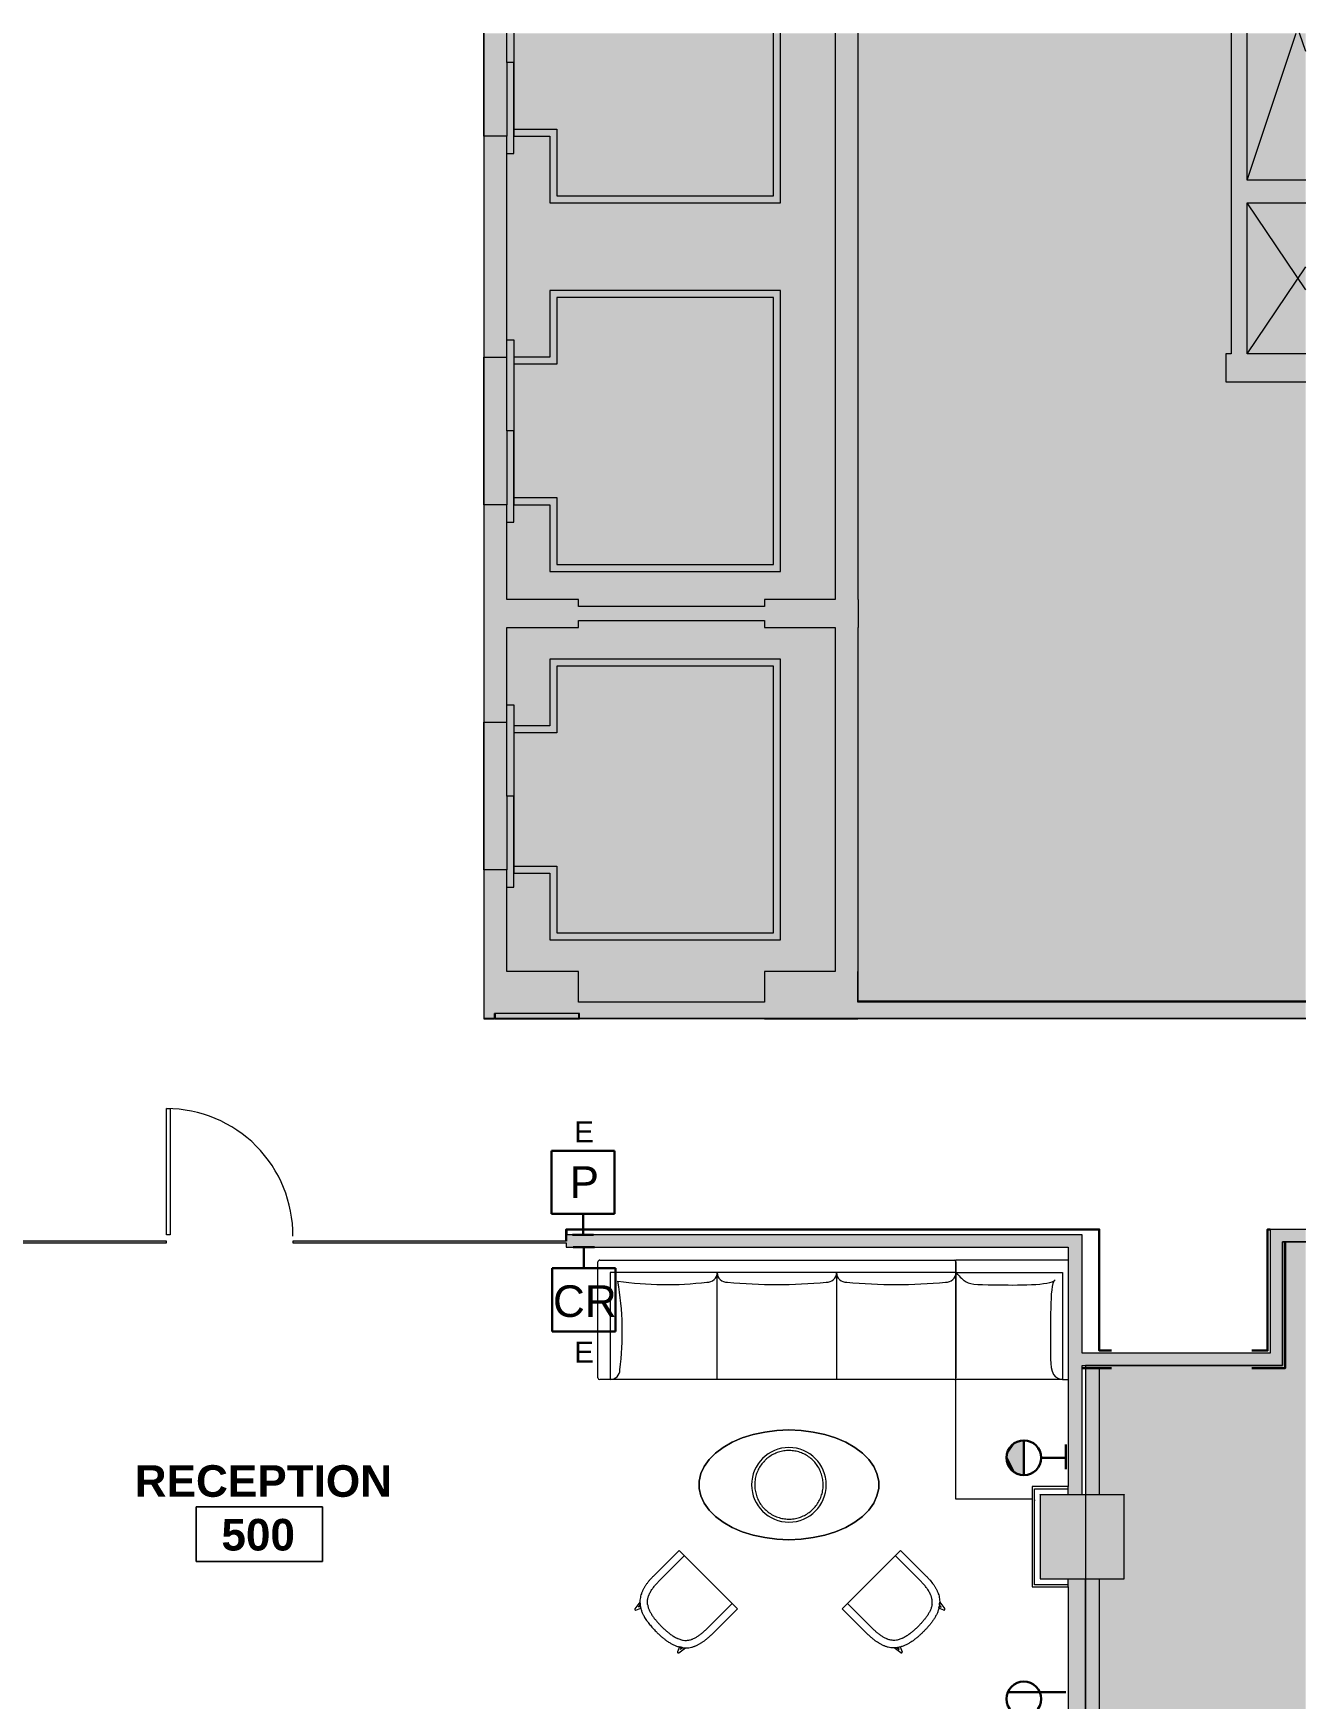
# Model space of a CAD drawing. Header units: inches. Extents: x 0 to 1865, y 0 to 1094.
# Drawn here: x 1502.1 to 1864.7, y 619.3 to 1093.8 of the extents above; entities that cross this region are included whole.
import ezdxf

# ---------------------------------------------------------------- set-up
doc = ezdxf.new("R2010")
doc.units = ezdxf.units.IN
doc.header["$MEASUREMENT"] = 0
for name, color, linetype, lineweight in [('_DEMISING WALLS', 7, 'Continuous', 9), ('A-ANNO-NOTE', 131, 'Continuous', 9), ('A-AREA-IDEN', 2, 'Continuous', 9), ('A-DETL', 90, 'Continuous', 9), ('A-DETL-GENF', 92, 'Continuous', 9), ('A-DOOR', 31, 'Continuous', 13), ('A-WALL', 113, 'Continuous', 13), ('A-WALL-PATT', 111, 'Continuous', 13), ('B-CL', 7, 'Continuous', 9), ('CORE', 7, 'Continuous', 9), ('CORRIDOR', 7, 'Continuous', 9), ('G-ANNO-TEXT', 231, 'Continuous', 9), ('I-FURN', 30, 'Continuous', 9), ('I-WALL', 2, 'Continuous', 13), ('S-COLS', 52, 'Continuous', 13), ('Victor Bldg - 5th Floor_LINK_dwg', 8, 'Continuous', 9)]:
    doc.layers.add(name, color=color, linetype=linetype, lineweight=lineweight)
doc.styles.add('Swis721 Lt BT', font='swissl.ttf', dxfattribs={"height": 9})
doc.styles.add('Swis721 Lt BT_1', font='swissl.ttf', dxfattribs={"height": 6})
doc.styles.add('Swis721 Lt BT_B', font='', dxfattribs={"height": 9})
doc.styles.get('Swis721 Lt BT_B').set_extended_font_data('Swis721 Lt BT', bold=True)

# ---------------------------------------------------------------- blocks, each defined once
blk = doc.blocks.new('Victor Bldg - 5th Floor_LINK_dwg-6972324-Level 05 POWER _ SIGNAL')
at = {"layer": '_DEMISING WALLS'}
blk.add_line((1805.87, 713.5), (1805.87, 677.5), dxfattribs=at)
at = {"layer": '_DEMISING WALLS', "flags": 128}
blk.add_lwpolyline([(1805.87, 653.43), (1805.87, 409.5), (1645, 409.5), (1645, 241.5)], dxfattribs=at)
at = {"layer": 'B-CL', "flags": 128}
blk.add_lwpolyline([(1801, 677.5), (1813, 677.5), (1813, 677.43)], dxfattribs=at)
at = {"layer": 'CORE'}
for p, q in [((1630.5, 1064.5), (1630.5, 1093.8)), ((1847.99, 1052), (1862, 1093.8)), ((1864.71, 1088.62), (1862.97, 1093.8)), ((1864.71, 1020.71), (1847.99, 1045.5)), ((1847.99, 1002.5), (1864.71, 1027.29)), ((1630.5, 959.5), (1630.5, 1001.5)), ((1630.5, 855.5), (1630.5, 897.5)), ((1633.75, 813), (1633.5, 813)), ((1710.5, 813), (1657.75, 813)), ((1864.71, 813), (1737.06, 813))]:
    blk.add_line(p, q, dxfattribs=at)
at = {"layer": 'CORE', "flags": 128}
for points in [[(1639, 1093.8), (1639, 1085.5), (1637, 1085.5), (1637, 1093.8)], [(1639, 1093.8), (1639, 1064.5), (1649.28, 1064.5), (1649.28, 1045.5), (1715, 1045.5), (1715, 1093.8)], [(1639, 1093.8), (1639, 1066.5), (1651.28, 1066.5), (1651.28, 1047.5), (1713, 1047.5), (1713, 1093.8)], [(1637, 1059.54), (1639, 1059.54), (1639, 1085.5), (1637, 1085.5), (1637, 1064.5)], [(1637, 1006.46), (1639, 1006.46), (1639, 980.5), (1637, 980.5), (1637, 1001.5)], [(1637, 954.54), (1639, 954.54), (1639, 980.5), (1637, 980.5), (1637, 959.5)], [(1637, 902.46), (1639, 902.46), (1639, 876.5), (1637, 876.5), (1637, 897.5)], [(1637, 850.54), (1639, 850.54), (1639, 876.5), (1637, 876.5), (1637, 855.5)], [(1864.71, 818), (1737.13, 818), (1737.13, 826.5)]]:
    blk.add_lwpolyline(points, dxfattribs=at)
for points in [[(1715, 1020.5), (1649.28, 1020.5), (1649.28, 1001.5), (1639, 1001.5), (1639, 959.5), (1649.28, 959.5), (1649.28, 940.5), (1715, 940.5)], [(1713, 1018.5), (1651.28, 1018.5), (1651.28, 999.5), (1639, 999.5), (1639, 961.5), (1651.28, 961.5), (1651.28, 942.5), (1713, 942.5)], [(1715, 915.5), (1649.28, 915.5), (1649.28, 896.5), (1639, 896.5), (1639, 854.5), (1649.28, 854.5), (1649.28, 835.5), (1715, 835.5)], [(1713, 913.5), (1651.28, 913.5), (1651.28, 894.5), (1639, 894.5), (1639, 856.5), (1651.28, 856.5), (1651.28, 837.5), (1713, 837.5)]]:
    blk.add_lwpolyline(points, close=True, dxfattribs=at)
at = {"layer": 'CORRIDOR', "color": 10, "lineweight": 30}
for p, q in [((1854.62, 753), (1853.87, 753)), ((1801, 713.5), (1809.38, 713.5))]:
    blk.add_line(p, q, dxfattribs=at)
at = {"layer": 'CORRIDOR', "color": 10, "lineweight": 30, "flags": 128}
for points in [[(1653.96, 749.68), (1653.96, 753), (1805.87, 753), (1805.87, 718.5), (1809.38, 718.5)], [(1792.5, 753), (1654, 753), (1654, 751.43)], [(1849.38, 718.5), (1853.87, 718.5), (1853.87, 753), (1854.62, 753)], [(1849.38, 713.5), (1858.87, 713.5), (1858.87, 749.5)]]:
    blk.add_lwpolyline(points, dxfattribs=at)
blk.add_lwpolyline([(1653.96, 751.56), (1653.96, 750.94)], close=True, dxfattribs=at)
blk = doc.blocks.new('Concrete-Rectangular-Column - 24_ X 24_-6973359-Level 05 POWER _ SIGNAL')
at = {"layer": 'S-COLS', "lineweight": 9}
blk.add_hatch(color=7, dxfattribs=at).paths.add_polyline_path([(12, -12), (12, 12), (-12, 12), (-12, -12)], flags=0)
at = {"layer": 'S-COLS', "color": 8, "lineweight": 20}
for p, q in [((12, 12), (-12, 12)), ((-12, 12), (-12, -12)), ((12, -12), (12, 12)), ((-12, -12), (12, -12))]:
    blk.add_line(p, q, dxfattribs=at)
blk = doc.blocks.new('Seating-Sectional_Left_Armless_Three_Seater-Teknion-STLAE_Infinito-R2014 - Sectional Left Armless Three Seater-7914564-Level 05 POWER _ SIGNAL')
at = {"layer": 'I-FURN'}
for p, q in [((-17.01, -16.5), (-17.01, 16.5)), ((-16.51, 17), (84.49, 17)), ((16.99, -13.5), (16.99, 17)), ((50.99, 17), (50.99, -13.5)), ((81.49, -13.5), (81.49, 17)), ((84.99, 16.5), (84.99, -16.5)), ((-17.01, -13.5), (81.49, -13.5)), ((84.49, -17), (-16.51, -17))]:
    blk.add_line(p, q, dxfattribs=at)
for centre, radius, start, end in [((-16.51, 16.5), 0.5, 90, 180), ((162.53, 3.46), 84.47, 172.6632, 189.8573), ((81.49, 14.25), 2.75, 90, 180), ((84.49, 16.5), 0.5, 0, 90), ((-14.28, -13.47), 2.73, 85.5704, 180.6046), ((0, -149.87), 139.83, 84.2291, 95.7709), ((14.27, -13.47), 2.73, 359.3954, 94.4296), ((19.72, -13.47), 2.73, 85.5704, 180.6046), ((33.99, -149.87), 139.83, 84.2291, 95.7709), ((48.27, -13.47), 2.73, 359.3954, 94.4296), ((53.72, -13.47), 2.73, 85.5704, 180.6046), ((65.59, -106.88), 96.84, 81.8442, 96.9127), ((-16.51, -16.5), 0.5, 180, 270), ((84.49, -16.5), 0.5, 270, 0)]:
    blk.add_arc(centre, radius, start, end, dxfattribs=at)
blk = doc.blocks.new('Seating-Sectional_Chaise_Right_Arm-Teknion-STLAG_Infinito-R2014 - Sectional Chaise Right Arm-7914588-Level 05 POWER _ SIGNAL')
at = {"layer": 'I-FURN'}
for p, q in [((50.99, 17), (-17, 17)), ((-17, 17), (-17, -4.81)), ((16.99, -13.5), (16.99, 17)), ((47.49, 17), (47.49, -13.5)), ((50.99, -15.06), (50.99, 17)), ((16.99, -13.5), (16.99, -15.06)), ((47.49, -13.5), (16.99, -13.5))]:
    blk.add_line(p, q, dxfattribs=at)
for points, knots in [([(47.49, 17), (45.96, 15.46), (44.04, 13.54), (44.04, 10.18), (43.73, -10.19), (45.37, -11.38)], [0, 0, 0, 0, 0.229267, 0.96379, 1.67933, 1.67933, 1.67933, 1.67933]), ([(45.37, -11.38), (44.72, -10.33), (36.2, -10), (24.79, -10), (17.29, -10.07), (16.99, -13.5)], [0, 0, 0, 0, 0.588243, 1.350116, 1.970844, 1.970844, 1.970844, 1.970844])]:
    blk.add_open_spline(points, degree=3, knots=knots, dxfattribs=at)
blk = doc.blocks.new('Seating-Chair-Teknion-BBTCS_Tulip-R2013 - Sled Work Chair-7914615-Level 05 POWER _ SIGNAL')
at = {"layer": 'I-FURN'}
for p, q in [((-8.84, 10.2), (-9.19, 7.85)), ((-7.8, 8.86), (-8.38, 10.29)), ((8.38, 10.29), (7.8, 8.86)), ((9.19, 7.85), (8.84, 10.2)), ((-8.6, 8.34), (-8.48, 9.18)), ((-8.48, 9.18), (-8.23, 8.57)), ((-8.23, 8.57), (-7.8, 8.86)), ((7.8, 8.86), (8.23, 8.57)), ((8.23, 8.57), (8.48, 9.18)), ((8.48, 9.18), (8.6, 8.34)), ((-11.75, 0), (-11.75, -10.5)), ((-9.62, 0), (-9.62, -10.5)), ((9.63, -10.5), (9.63, 0)), ((11.75, -10.5), (11.75, 0)), ((-11.75, -10.5), (11.75, -10.5))]:
    blk.add_line(p, q, dxfattribs=at)
for centre, radius, start, end in [((-8.59, 10.15), 0.253, 33.5846, 170.2337), ((8.59, 10.15), 0.253, 9.7663, 146.4154), ((-2.42, 0.37), 10.09, 127.7971, 132.1351), ((2.42, 0.37), 10.09, 47.8649, 52.2029)]:
    blk.add_arc(centre, radius, start, end, dxfattribs=at)
for points, knots in [([(0, 10.5), (-0.31, 10.5), (-0.94, 10.49), (-1.87, 10.45), (-2.64, 10.38), (-3.25, 10.31), (-3.7, 10.25), (-4.16, 10.17), (-4.62, 10.08), (-5.07, 9.98), (-5.52, 9.85), (-5.96, 9.72), (-6.4, 9.57), (-6.84, 9.4), (-7.25, 9.2), (-7.66, 8.99), (-8.19, 8.67), (-8.57, 8.4), (-8.81, 8.21)], [0, 0, 0, 0, 0.1, 0.2, 0.3, 0.35, 0.4, 0.45, 0.5, 0.55, 0.6, 0.65, 0.7, 0.75, 0.8, 0.85, 0.9, 1, 1, 1, 1]), ([(8.81, 8.21), (8.57, 8.4), (8.19, 8.67), (7.66, 8.99), (7.25, 9.2), (6.84, 9.4), (6.4, 9.57), (5.96, 9.72), (5.45, 9.88), (4.85, 10.03), (4.27, 10.15), (3.82, 10.23), (3.36, 10.3), (2.79, 10.37), (2.1, 10.43), (1.17, 10.49), (0.47, 10.5), (0, 10.5)], [0, 0, 0, 0, 0.1, 0.15, 0.2, 0.25, 0.3, 0.35, 0.4, 0.475, 0.55, 0.5875, 0.625, 0.7, 0.775, 0.85, 1, 1, 1, 1]), ([(-8.81, 8.21), (-9, 8.04), (-9.37, 7.69), (-9.85, 7.13), (-10.2, 6.61), (-10.45, 6.17), (-10.62, 5.84), (-10.78, 5.5), (-10.92, 5.15), (-11.05, 4.8), (-11.16, 4.44), (-11.26, 4.08), (-11.35, 3.72), (-11.43, 3.35), (-11.5, 2.99), (-11.56, 2.62), (-11.62, 2.12), (-11.69, 1.5), (-11.73, 0.75), (-11.75, 0.25), (-11.75, 0)], [0, 0, 0, 0, 0.083333, 0.166667, 0.25, 0.291667, 0.333333, 0.375, 0.416667, 0.458333, 0.5, 0.541667, 0.583333, 0.625, 0.666667, 0.708333, 0.75, 0.833333, 0.916667, 1, 1, 1, 1]), ([(-7.2, 6.77), (-7.45, 6.58), (-7.79, 6.26), (-8.18, 5.78), (-8.44, 5.39), (-8.63, 5.05), (-8.76, 4.77), (-8.89, 4.49), (-9.02, 4.13), (-9.16, 3.68), (-9.28, 3.23), (-9.4, 2.63), (-9.51, 1.87), (-9.59, 0.94), (-9.62, 0.32), (-9.62, 0)], [-1, -1, -1, -1, -0.875, -0.8125, -0.75, -0.6875, -0.65625, -0.625, -0.5625, -0.5, -0.4375, -0.375, -0.25, -0.125, 0, 0, 0, 0]), ([(0, 8.37), (-0.27, 8.38), (-0.68, 8.37), (-1.22, 8.35), (-1.61, 8.33), (-2.01, 8.3), (-2.41, 8.27), (-2.81, 8.22), (-3.25, 8.16), (-3.74, 8.09), (-4.26, 7.98), (-4.78, 7.86), (-5.21, 7.73), (-5.55, 7.61), (-5.88, 7.49), (-6.29, 7.31), (-6.75, 7.06), (-7.05, 6.87), (-7.2, 6.77)], [-1, -1, -1, -1, -0.892857, -0.839286, -0.785714, -0.732143, -0.678571, -0.625, -0.571429, -0.5, -0.428571, -0.357143, -0.285714, -0.25, -0.214286, -0.142857, -0.071429, 0, 0, 0, 0]), ([(7.2, 6.77), (6.94, 6.95), (6.55, 7.19), (5.98, 7.45), (5.55, 7.62), (5.1, 7.76), (4.5, 7.93), (3.74, 8.09), (2.81, 8.23), (1.88, 8.32), (0.95, 8.36), (0.32, 8.38), (0, 8.37)], [-1, -1, -1, -1, -0.875, -0.8125, -0.75, -0.6875, -0.625, -0.5, -0.375, -0.25, -0.125, 0, 0, 0, 0]), ([(7.2, 6.77), (7.35, 6.66), (7.62, 6.42), (7.97, 6.05), (8.24, 5.7), (8.43, 5.4), (8.57, 5.17), (8.69, 4.94), (8.84, 4.61), (9, 4.2), (9.16, 3.69), (9.29, 3.17), (9.39, 2.65), (9.48, 2.12), (9.54, 1.59), (9.6, 0.89), (9.62, 0.35), (9.63, 0)], [0, 0, 0, 0, 0.071429, 0.142857, 0.214286, 0.25, 0.285714, 0.321429, 0.357143, 0.428571, 0.5, 0.571429, 0.642857, 0.714286, 0.785714, 0.857143, 1, 1, 1, 1]), ([(11.75, 0), (11.75, 0.25), (11.73, 0.75), (11.69, 1.5), (11.62, 2.12), (11.56, 2.62), (11.5, 2.99), (11.43, 3.35), (11.35, 3.72), (11.26, 4.08), (11.16, 4.44), (11.05, 4.8), (10.92, 5.15), (10.78, 5.5), (10.57, 5.95), (10.27, 6.5), (9.85, 7.13), (9.37, 7.69), (9, 8.04), (8.81, 8.21)], [0, 0, 0, 0, 0.083333, 0.166667, 0.25, 0.291667, 0.333333, 0.375, 0.416667, 0.458333, 0.5, 0.541667, 0.583333, 0.625, 0.666667, 0.75, 0.833333, 0.916667, 1, 1, 1, 1])]:
    blk.add_open_spline(points, degree=3, knots=knots, dxfattribs=at)
blk = doc.blocks.new('Seating-Chair-Teknion-BBTCS_Tulip-R2013 - Sled Work Chair-7914635-Level 05 POWER _ SIGNAL')
at = {"layer": 'I-FURN'}
for p, q in [((-11.75, 0), (-11.75, 10.5)), ((-11.75, 10.5), (11.75, 10.5)), ((-9.62, 0), (-9.62, 10.5)), ((9.63, 10.5), (9.63, 0)), ((11.75, 10.5), (11.75, 0)), ((-8.84, -10.2), (-9.19, -7.85)), ((-8.6, -8.34), (-8.48, -9.18)), ((-8.48, -9.18), (-8.23, -8.57)), ((-7.8, -8.86), (-8.38, -10.29)), ((-8.23, -8.57), (-7.8, -8.86)), ((7.8, -8.86), (8.23, -8.57)), ((8.38, -10.29), (7.8, -8.86)), ((8.23, -8.57), (8.48, -9.18)), ((8.48, -9.18), (8.6, -8.34)), ((9.19, -7.85), (8.84, -10.2))]:
    blk.add_line(p, q, dxfattribs=at)
for centre, radius, start, end in [((-2.42, -0.37), 10.09, 227.8649, 232.2029), ((2.42, -0.37), 10.09, 307.7971, 312.1351), ((-8.59, -10.15), 0.253, 189.7663, 326.4154), ((8.59, -10.15), 0.253, 213.5846, 350.2337)]:
    blk.add_arc(centre, radius, start, end, dxfattribs=at)
for points, knots in [([(-8.81, -8.21), (-9, -8.04), (-9.37, -7.69), (-9.85, -7.13), (-10.2, -6.61), (-10.45, -6.17), (-10.62, -5.84), (-10.78, -5.5), (-10.92, -5.15), (-11.05, -4.8), (-11.16, -4.44), (-11.26, -4.08), (-11.38, -3.6), (-11.48, -3.11), (-11.56, -2.62), (-11.62, -2.12), (-11.69, -1.5), (-11.73, -0.75), (-11.75, -0.25), (-11.75, 0)], [-1, -1, -1, -1, -0.916667, -0.833333, -0.75, -0.708333, -0.666667, -0.625, -0.583333, -0.541667, -0.5, -0.458333, -0.416667, -0.333333, -0.291667, -0.25, -0.166667, -0.083333, 0, 0, 0, 0]), ([(-7.2, -6.77), (-7.45, -6.58), (-7.79, -6.26), (-8.18, -5.78), (-8.44, -5.39), (-8.63, -5.05), (-8.76, -4.77), (-8.89, -4.49), (-9.02, -4.13), (-9.16, -3.68), (-9.28, -3.23), (-9.4, -2.63), (-9.51, -1.87), (-9.59, -0.94), (-9.62, -0.32), (-9.62, 0)], [-1, -1, -1, -1, -0.875, -0.8125, -0.75, -0.6875, -0.65625, -0.625, -0.5625, -0.5, -0.4375, -0.375, -0.25, -0.125, 0, 0, 0, 0]), ([(7.2, -6.77), (7.35, -6.66), (7.62, -6.42), (7.97, -6.05), (8.24, -5.7), (8.43, -5.4), (8.57, -5.17), (8.69, -4.94), (8.84, -4.61), (9, -4.2), (9.16, -3.69), (9.29, -3.17), (9.39, -2.65), (9.48, -2.12), (9.54, -1.59), (9.6, -0.89), (9.62, -0.35), (9.63, 0)], [0, 0, 0, 0, 0.071429, 0.142857, 0.214286, 0.25, 0.285714, 0.321429, 0.357143, 0.428571, 0.5, 0.571429, 0.642857, 0.714286, 0.785714, 0.857143, 1, 1, 1, 1]), ([(11.75, 0), (11.75, -0.25), (11.73, -0.75), (11.68, -1.5), (11.61, -2.24), (11.52, -2.86), (11.43, -3.35), (11.35, -3.72), (11.26, -4.08), (11.16, -4.44), (11.05, -4.8), (10.92, -5.15), (10.78, -5.5), (10.57, -5.95), (10.27, -6.5), (9.85, -7.13), (9.37, -7.69), (9, -8.04), (8.81, -8.21)], [-1, -1, -1, -1, -0.916667, -0.833333, -0.75, -0.666667, -0.625, -0.583333, -0.541667, -0.5, -0.458333, -0.416667, -0.375, -0.333333, -0.25, -0.166667, -0.083333, 0, 0, 0, 0]), ([(0, -10.5), (-0.31, -10.5), (-0.94, -10.49), (-1.87, -10.45), (-2.79, -10.37), (-3.55, -10.27), (-4.16, -10.17), (-4.62, -10.08), (-5.07, -9.98), (-5.52, -9.85), (-5.96, -9.72), (-6.4, -9.57), (-6.84, -9.4), (-7.25, -9.2), (-7.66, -8.99), (-8.19, -8.67), (-8.57, -8.4), (-8.81, -8.21)], [-1, -1, -1, -1, -0.9, -0.8, -0.7, -0.6, -0.55, -0.5, -0.45, -0.4, -0.35, -0.3, -0.25, -0.2, -0.15, -0.1, 0, 0, 0, 0]), ([(0, -8.37), (-0.27, -8.38), (-0.68, -8.37), (-1.22, -8.35), (-1.61, -8.33), (-2.01, -8.3), (-2.41, -8.27), (-2.81, -8.22), (-3.25, -8.16), (-3.74, -8.09), (-4.26, -7.98), (-4.78, -7.86), (-5.21, -7.73), (-5.55, -7.61), (-5.88, -7.49), (-6.29, -7.31), (-6.75, -7.06), (-7.05, -6.87), (-7.2, -6.77)], [-1, -1, -1, -1, -0.892857, -0.839286, -0.785714, -0.732143, -0.678571, -0.625, -0.571429, -0.5, -0.428571, -0.357143, -0.285714, -0.25, -0.214286, -0.142857, -0.071429, 0, 0, 0, 0]), ([(7.2, -6.77), (6.94, -6.95), (6.55, -7.19), (5.98, -7.45), (5.55, -7.62), (5.1, -7.76), (4.5, -7.93), (3.74, -8.09), (2.81, -8.23), (1.88, -8.32), (0.95, -8.36), (0.32, -8.38), (0, -8.37)], [-1, -1, -1, -1, -0.875, -0.8125, -0.75, -0.6875, -0.625, -0.5, -0.375, -0.25, -0.125, 0, 0, 0, 0]), ([(8.81, -8.21), (8.57, -8.4), (8.19, -8.67), (7.66, -8.99), (7.25, -9.2), (6.84, -9.4), (6.4, -9.57), (5.96, -9.72), (5.52, -9.85), (5.07, -9.98), (4.62, -10.08), (4.16, -10.17), (3.7, -10.25), (3.25, -10.31), (2.64, -10.38), (1.87, -10.45), (0.94, -10.49), (0.31, -10.5), (0, -10.5)], [-1, -1, -1, -1, -0.9, -0.85, -0.8, -0.75, -0.7, -0.65, -0.6, -0.55, -0.5, -0.45, -0.4, -0.35, -0.3, -0.2, -0.1, 0, 0, 0, 0])]:
    blk.add_open_spline(points, degree=3, knots=knots, dxfattribs=at)
blk = doc.blocks.new('Door - Glass Single - Full Rail - Short Handle-8154920-Level 05 POWER _ SIGNAL')
at = {"layer": 'A-DOOR', "color": 8, "lineweight": 20}
for p, q in [((17, -2), (18, -2)), ((17, -38), (17, -2)), ((18, -2), (18, -38)), ((18, -38), (17, -38))]:
    blk.add_line(p, q, dxfattribs=at)
at = {"layer": 'A-DOOR', "lineweight": 9}
blk.add_arc((18, -2), 36, 179.5, 270, dxfattribs=at)
blk = doc.blocks.new('HighTower_Cone_Coffee - Elliptical-V58-Level 05 POWER _ SIGNAL')
at = {"layer": 'I-FURN', "flags": 128}
for points in [[(0, 14.87), (-3.49, 14.73), (-6.91, 14.29), (-10.21, 13.58), (-13.31, 12.6), (-16.17, 11.37), (-18.73, 9.91), (-20.93, 8.26), (-22.75, 6.44), (-24.15, 4.48), (-25.09, 2.43), (-25.57, 0.31), (-25.57, -1.82), (-25.09, -3.93), (-24.15, -5.98), (-22.75, -7.94), (-20.93, -9.76), (-18.73, -11.42), (-16.17, -12.87), (-13.31, -14.1), (-10.21, -15.08), (-6.91, -15.8), (-3.49, -16.23), (0, -16.38)], [(0, -16.38), (-3.49, -16.23), (-6.91, -15.8), (-10.21, -15.08), (-13.31, -14.1), (-16.17, -12.87), (-18.73, -11.42), (-20.93, -9.76), (-22.75, -7.94), (-24.15, -5.98), (-25.09, -3.93), (-25.57, -1.82), (-25.57, 0.31), (-25.09, 2.43), (-24.15, 4.48), (-22.75, 6.44), (-20.93, 8.26), (-18.73, 9.91), (-16.17, 11.37), (-13.31, 12.6), (-10.21, 13.58), (-6.91, 14.29), (-3.49, 14.73), (0, 14.87)], [(0, -16.38), (3.49, -16.23), (6.91, -15.8), (10.21, -15.08), (13.31, -14.1), (16.17, -12.87), (18.73, -11.42), (20.93, -9.76), (22.75, -7.94), (24.15, -5.98), (25.09, -3.93), (25.57, -1.82), (25.57, 0.31), (25.09, 2.43), (24.15, 4.48), (22.75, 6.44), (20.93, 8.26), (18.73, 9.91), (16.17, 11.37), (13.31, 12.6), (10.21, 13.58), (6.91, 14.29), (3.49, 14.73), (0, 14.87)], [(0, 14.87), (3.49, 14.73), (6.91, 14.29), (10.21, 13.58), (13.31, 12.6), (16.17, 11.37), (18.73, 9.91), (20.93, 8.26), (22.75, 6.44), (24.15, 4.48), (25.09, 2.43), (25.57, 0.31), (25.57, -1.82), (25.09, -3.93), (24.15, -5.98), (22.75, -7.94), (20.93, -9.76), (18.73, -11.42), (16.17, -12.87), (13.31, -14.1), (10.21, -15.08), (6.91, -15.8), (3.49, -16.23), (0, -16.38)], [(-6.93, 6.12), (-7.2, 5.84), (-7.46, 5.55), (-7.7, 5.24), (-7.93, 4.93), (-8.16, 4.61), (-8.36, 4.28), (-8.56, 3.94), (-8.74, 3.59), (-8.91, 3.24), (-9.06, 2.88), (-9.2, 2.52), (-9.32, 2.15), (-9.43, 1.77), (-9.52, 1.39), (-9.6, 1.01), (-9.66, 0.62), (-9.71, 0.24), (-9.74, -0.15), (-9.76, -0.54), (-9.76, -0.75)], [(-6.08, 6.88), (-6.36, 6.65), (-6.65, 6.39), (-6.91, 6.14)], [(4.24, 8.04), (3.9, 8.2), (3.54, 8.34), (3.17, 8.48), (2.8, 8.6), (2.42, 8.7), (2.04, 8.79), (1.66, 8.87), (1.27, 8.92), (0.88, 8.97), (0.5, 9), (0.11, 9.01), (-0.28, 9), (-0.67, 8.98), (-1.06, 8.95), (-1.45, 8.9), (-1.84, 8.83), (-2.22, 8.75), (-2.6, 8.66), (-2.97, 8.55), (-3.34, 8.42), (-3.7, 8.28), (-4.06, 8.12), (-4.41, 7.95), (-4.76, 7.77), (-5.09, 7.57), (-5.42, 7.36), (-5.74, 7.14), (-6.05, 6.9)], [(9.76, -0.75), (9.75, -0.36), (9.73, 0.03), (9.69, 0.42), (9.64, 0.8), (9.57, 1.19), (9.48, 1.57), (9.38, 1.94), (9.26, 2.32), (9.13, 2.69), (8.99, 3.05), (8.83, 3.4), (8.66, 3.75), (8.47, 4.1), (8.27, 4.43), (8.06, 4.76), (7.83, 5.08), (7.59, 5.38), (7.34, 5.68), (7.07, 5.97), (6.8, 6.25), (6.51, 6.52), (6.22, 6.77), (5.91, 7.01), (5.6, 7.24), (5.27, 7.46), (4.94, 7.66), (4.6, 7.86), (4.25, 8.03)], [(-9.76, -0.75), (-9.75, -1.14), (-9.73, -1.53), (-9.69, -1.92), (-9.64, -2.31), (-9.57, -2.69), (-9.48, -3.07), (-9.38, -3.45), (-9.26, -3.82), (-9.13, -4.19), (-8.99, -4.55), (-8.83, -4.91), (-8.66, -5.26), (-8.47, -5.6), (-8.27, -5.94), (-8.06, -6.26), (-7.83, -6.58), (-7.59, -6.89), (-7.34, -7.19), (-7.07, -7.48), (-6.8, -7.75), (-6.51, -8.02), (-6.22, -8.28), (-5.91, -8.52), (-5.6, -8.75), (-5.27, -8.97), (-4.94, -9.17), (-4.6, -9.36), (-4.25, -9.54)], [(6.93, -7.63), (7.2, -7.35), (7.46, -7.05), (7.7, -6.75), (7.93, -6.44), (8.16, -6.11), (8.36, -5.78), (8.56, -5.45), (8.74, -5.1), (8.91, -4.75), (9.06, -4.39), (9.2, -4.02), (9.32, -3.65), (9.43, -3.28), (9.52, -2.9), (9.6, -2.52), (9.66, -2.13), (9.71, -1.74), (9.74, -1.35), (9.76, -0.96), (9.76, -0.75)], [(-4.24, -9.54), (-3.9, -9.7), (-3.54, -9.85), (-3.17, -9.98), (-2.8, -10.1), (-2.42, -10.21), (-2.04, -10.3), (-1.66, -10.37), (-1.27, -10.43), (-0.88, -10.47), (-0.5, -10.5), (-0.11, -10.51), (0.28, -10.51), (0.67, -10.49), (1.06, -10.45), (1.45, -10.4), (1.84, -10.34), (2.22, -10.26), (2.6, -10.16), (2.97, -10.05), (3.34, -9.92), (3.7, -9.78), (4.06, -9.63), (4.41, -9.46), (4.76, -9.27), (5.09, -9.08), (5.42, -8.87), (5.74, -8.64), (6.05, -8.41)], [(6.08, -8.39), (6.36, -8.16), (6.65, -7.9), (6.91, -7.64)]]:
    blk.add_lwpolyline(points, dxfattribs=at)
at = {"layer": 'I-FURN'}
for start, end in [(360, 180), (180, 360)]:
    blk.add_arc((0, -0.75), 10.63, start, end, dxfattribs=at)
blk = doc.blocks.new('Room Tag - Room Name and Number-3379422-Level 05 POWER _ SIGNAL')
at = {"layer": 'A-AREA-IDEN'}
for p, q in [((-0.1881, -0.1636), (-0.1881, -0.0018)), ((-0.1881, -0.0018), (0.1869, -0.0018)), ((0.1869, -0.0018), (-0.1881, -0.0018)), ((-0.1881, -0.0018), (-0.1881, -0.1636)), ((0.1869, -0.0018), (0.1869, -0.1636)), ((0.1869, -0.1636), (0.1869, -0.0018)), ((0.1869, -0.1636), (-0.1881, -0.1636)), ((-0.1881, -0.1636), (0.1869, -0.1636))]:
    blk.add_line(p, q, dxfattribs=at)

msp = doc.modelspace()

# ---------------------------------------------------------------- hatches: boundary and pattern name
at = {"layer": 'A-ANNO-NOTE'}
for points in [[(1784.27, 683.03), (1784.27, 692.92), (1782, 683.64)], [(1782, 692.3), (1784.27, 692.92), (1782.72, 692.63)], [(1782, 683.64), (1784.27, 692.92), (1782, 692.3)], [(1782.72, 692.63), (1784.27, 692.92), (1783.74, 692.88)], [(1784.4, 683.02), (1784.27, 692.92), (1784.27, 683.03)], [(1784.4, 683.02), (1784.4, 692.92), (1784.27, 692.92)], [(1782, 683.64), (1782, 692.3), (1779.49, 688.63)], [(1779.49, 688.63), (1782, 692.3), (1779.59, 689.15)], [(1782, 683.64), (1779.49, 688.63), (1779.49, 687.32)], [(1779.59, 689.15), (1782, 692.3), (1780.67, 691.23)], [(1779.59, 689.15), (1780.67, 691.23), (1780.27, 690.71)], [(1779.59, 689.15), (1780.27, 690.71), (1779.79, 689.78)], [(1780.67, 691.23), (1782, 692.3), (1781.34, 691.87)], [(1780.01, 685.69), (1779.49, 687.32), (1779.59, 686.8)], [(1782, 683.64), (1779.49, 687.32), (1780.01, 685.69)], [(1782, 683.64), (1780.01, 685.69), (1780.67, 684.72)], [(1782, 683.64), (1780.67, 684.72), (1781.34, 684.08)], [(1784.27, 683.03), (1782, 683.64), (1782.72, 683.32)], [(1784.27, 683.03), (1782.72, 683.32), (1783.74, 683.07)]]:
    msp.add_hatch(color=256, dxfattribs=at).paths.add_polyline_path(points, flags=0)
at = {"layer": 'A-DETL-GENF'}
h = msp.add_hatch(color=254, dxfattribs=at)
h.paths.add_polyline_path([(1744, 27.5), (1819, 27.5), (1819, 41.5), (1843, 41.5), (1843, 27.5), (1864.71, 27.5), (1864.71, 749.5), (1858.12, 749.5), (1858.12, 714.25), (1802, 714.25), (1802, 677.43), (1813, 677.43), (1813, 653.43), (1802, 653.43), (1802, 411.93), (1641.06, 411.93), (1641.06, 27.5), (1738, 27.5)], flags=0)
h.paths.add_polyline_path([(1807.43, 293.5), (1789, 293.5), (1789, 317.5), (1813, 317.5), (1813, 293.5)], flags=0)
h.paths.add_polyline_path([(1491.69, 813), (1491.69, 1093.8), (1321.5, 1093.8), (1321.5, 1013.5), (1323.88, 1013.5), (1323.89, 1014.25), (1325.38, 1014.25), (1325.38, 1012.62), (1325.88, 1012.62), (1325.88, 1011.12), (1325.38, 1011.12), (1325.38, 1008.5), (1361.63, 1008.5), (1361.63, 1011.12), (1361.13, 1011.12), (1361.13, 1012.62), (1361.63, 1012.62), (1361.63, 1014.25), (1363.13, 1014.25), (1363.13, 1013.5), (1381.5, 1013.5), (1381.5, 1064.75), (1383, 1064.75), (1383, 1064.41), (1391, 1064.41), (1391, 1039), (1407, 1039), (1407, 1034.5), (1464.5, 1034.5), (1464.5, 1037), (1485, 1037), (1485, 1064.41), (1491.5, 1064.41), (1491.5, 1001.5), (1485, 1001.5), (1485, 1029), (1464.5, 1029), (1464.5, 1030.5), (1407, 1030.5), (1407, 1027), (1391, 1027), (1391, 930.5), (1485, 930.5), (1485, 959.5), (1491.5, 959.5), (1491.5, 897.5), (1485, 897.5), (1485, 926.5), (1395, 926.5), (1395, 906.5), (1391, 906.5), (1391, 826.5), (1485, 826.5), (1485, 855.5), (1491.5, 855.5), (1491.5, 813)], flags=0)
h.paths.add_polyline_path([(1488.5, 813), (1488.5, 814.5), (1488.25, 814.5), (1488.25, 813)], flags=0)
h.paths.add_polyline_path([(1286.63, 813), (1286.63, 814.63), (1286.13, 814.63), (1286.13, 816.13), (1286.63, 816.13), (1286.63, 817.75), (1288.13, 817.75), (1288.13, 817), (1290.75, 817), (1290.75, 856.63), (1295.88, 856.63), (1295.88, 865.13), (1290.75, 865.13), (1290.75, 912.38), (1294.25, 912.38), (1294.25, 868.63), (1318, 868.63), (1318, 912.38), (1315.44, 912.38), (1315.44, 912.5), (993.06, 912.5), (993.06, 951.5), (990.43, 951.5), (990.43, 950.75), (988.93, 950.75), (988.93, 955.13), (988.43, 955.13), (988.43, 956.63), (988.93, 956.63), (988.93, 958.25), (990.43, 958.25), (990.43, 957.5), (993.06, 957.5), (993.06, 1017.06), (1016.5, 1017.06), (1016.5, 1037.5), (1036, 1037.5), (1036, 1093.8), (867.44, 1093.8), (867.44, 957.5), (951.18, 957.5), (951.18, 958.25), (952.68, 958.25), (952.68, 956.63), (953.18, 956.63), (953.18, 955.13), (952.68, 955.13), (952.68, 950.75), (951.18, 950.75), (951.18, 951.5), (833.56, 951.5), (833.56, 907.5), (848.81, 907.5), (848.81, 908.25), (850.31, 908.25), (850.31, 906.37), (850.81, 906.37), (850.81, 904.87), (850.31, 904.87), (850.31, 904), (886.56, 904), (886.56, 904.87), (886.06, 904.87), (886.06, 906.37), (886.56, 906.37), (886.56, 908.25), (888.06, 908.25), (888.06, 907.5), (902.81, 907.5), (902.81, 951.31), (907.31, 951.31), (907.31, 817.56), (1002.88, 817.56), (1002.88, 818.31), (1004.38, 818.31), (1004.38, 815.44), (1004.88, 815.44), (1004.88, 813.94), (1004.38, 813.94), (1004.38, 813), (1040.63, 813), (1040.63, 813.94), (1040.13, 813.94), (1040.13, 815.44), (1040.63, 815.44), (1040.63, 818.31), (1042.13, 818.27), (1042.13, 817.56), (1052, 817.56), (1052, 813.06), (1042.13, 813.06), (1042.13, 813), (1052.5, 813), (1052.5, 912.38), (1058.5, 912.38), (1058.5, 817), (1248.88, 817), (1248.88, 817.75), (1250.38, 817.75), (1250.38, 816.13), (1250.88, 816.13), (1250.88, 814.63), (1250.38, 814.63), (1250.38, 813), (1286.5, 813)], flags=0)
h.paths.add_polyline_path([(902.81, 813), (1002.88, 813), (1002.88, 813.06), (902.81, 813.06)], flags=0)
h.paths.add_polyline_path([(1633.5, 813.25), (1633.75, 813.25), (1633.75, 814.5), (1633.5, 814.5)], flags=0)
h.paths.add_polyline_path([(1299.38, 817), (1321.5, 817), (1321.5, 865.13), (1299.38, 865.13), (1299.38, 817.81)], flags=0)
h.paths.add_polyline_path([(1294.25, 817), (1295.88, 817), (1295.88, 853.13), (1294.25, 853.13), (1294.25, 818.54)], flags=0)
h.paths.add_polyline_path([(1764.94, 817.75), (1864.71, 817.75), (1864.71, 994.5), (1841.99, 994.5), (1841.99, 1002.5), (1843.49, 1002.5), (1843.49, 1093.8), (1737.12, 1093.8), (1737.13, 932.5), (1737.25, 932.5), (1737.25, 924.5), (1737.12, 924.5), (1737.12, 826.5), (1737.06, 826.5), (1737.06, 817.75), (1764.5, 817.75)], flags=0)
h.paths.add_polyline_path([(1710.5, 817.75), (1710.5, 826.5), (1730.62, 826.5), (1730.62, 924.5), (1710.5, 924.5), (1710.5, 926.5), (1657.5, 926.5), (1657.5, 924.5), (1637, 924.5), (1637, 897.5), (1630.5, 897.5), (1630.5, 855.5), (1637, 855.5), (1637, 826.5), (1657.5, 826.5), (1657.5, 817.75)], flags=0)
h.paths.add_polyline_path([(1321.5, 912.38), (1321.5, 927.56), (1321.44, 927.56), (1321.44, 912.38)], flags=0)
h.paths.add_polyline_path([(996.56, 916), (1023.22, 916), (1023.22, 936.5), (1026.38, 936.5), (1026.38, 1013.5), (1016.5, 1013.5), (1016.5, 1013.56), (996.56, 1013.56), (996.56, 924.5)], flags=0)
h.paths.add_polyline_path([(1208, 924.5), (1208, 932.5), (1047.22, 932.5), (1047.22, 924.5), (1162.33, 924.5)], flags=0)
h.paths.add_polyline_path([(1279.4, 924.5), (1315.44, 924.5), (1315.42, 924.56), (1257.19, 924.56), (1257.19, 956.69), (1213, 956.69), (1213, 924.5), (1261.19, 924.5)], flags=0)
h.paths.add_polyline_path([(1291.79, 927.56), (1318, 927.56), (1318, 927.94), (1317.25, 927.94), (1317.25, 929.44), (1318.88, 929.44), (1318.88, 929.94), (1320.38, 929.94), (1320.38, 929.44), (1321.5, 929.44), (1321.5, 965.69), (1320.38, 965.69), (1320.38, 965.19), (1318.88, 965.19), (1318.88, 965.69), (1317.25, 965.69), (1317.25, 967.19), (1318, 967.19), (1318, 1004.12), (1261, 1004.12), (1261, 1009.12), (1318, 1009.12), (1318, 1066.12), (1042, 1066.12), (1042, 936.5), (1090, 936.5), (1090, 960.5), (1095, 960.5), (1095, 936.5), (1208, 936.5), (1208, 960.69), (1261.19, 960.69), (1261.19, 927.56), (1279.4, 927.56)], flags=0)
h.paths.add_polyline_path([(1657.5, 930.5), (1710.5, 930.5), (1710.5, 932.5), (1730.62, 932.5), (1730.62, 1093.8), (1630.5, 1093.8), (1630.5, 1064.5), (1637, 1064.5), (1637, 1001.5), (1630.5, 1001.5), (1630.5, 959.5), (1637, 959.5), (1637, 932.5), (1657.5, 932.5)], flags=0)
h.paths.add_polyline_path([(1029.88, 936.5), (1038.5, 936.5), (1038.5, 1013.5), (1029.88, 1013.5), (1029.88, 956.17)], flags=0)
h.paths.add_polyline_path([(861.94, 957.5), (861.94, 1093.8), (838, 1093.8), (838, 1037.5), (853, 1037.5), (853, 1013.5), (838, 1013.5), (838, 957.5), (853, 957.5)], flags=0)
h.paths.add_polyline_path([(1864.71, 1002.5), (1864.71, 1045.5), (1847.99, 1045.5), (1847.99, 1002.5)], flags=0)
h.paths.add_polyline_path([(517.14, 1017), (765, 1017), (765, 1093.8), (30, 1093.8), (30, 1064.5), (34.13, 1064.5), (34.13, 1017), (493.14, 1017), (493.14, 1037.5), (517.14, 1037.5), (517.14, 1024.98)], flags=0)
h.paths.add_polyline_path([(1848.67, 1052), (1864.71, 1052), (1864.71, 1093.8), (1847.99, 1093.8), (1847.99, 1052)], flags=0)
h.paths.add_polyline_path([(1042.84, 1070.12), (1318, 1070.12), (1318, 1080.12), (1042, 1080.12), (1042, 1070.12)], flags=0)
h.paths.add_polyline_path([(1318, 1084.12), (1318, 1093.8), (1042, 1093.8), (1042, 1084.12), (1279.4, 1084.12)], flags=0)
at = {"layer": 'A-WALL-PATT', "lineweight": 9}
for points in [[(1737.12, 932.5), (1737.12, 1093.8), (1730.62, 1093.8), (1730.62, 932.5)], [(1843.49, 1002.5), (1847.99, 1002.5), (1847.99, 1093.8), (1843.49, 1093.8)], [(1630.58, 1001.5), (1637, 1001.5), (1637, 1064.5), (1630.5, 1064.5), (1630.5, 1001.5)], [(1847.99, 1045.5), (1864.71, 1045.5), (1864.71, 1052), (1847.99, 1052)], [(1843.49, 994.5), (1864.71, 994.5), (1864.71, 1002.5), (1841.99, 1002.5), (1841.99, 994.5)], [(1630.58, 932.5), (1637, 932.5), (1637, 959.5), (1630.5, 959.5), (1630.5, 932.5)], [(1630.58, 924.5), (1657.5, 924.5), (1657.5, 932.5), (1630.5, 932.5), (1630.5, 924.5)], [(1710.5, 926.5), (1710.5, 930.5), (1657.5, 930.5), (1657.5, 926.5)], [(1734.56, 924.5), (1737.25, 924.5), (1737.25, 932.5), (1710.5, 932.5), (1710.5, 924.5), (1730.62, 924.5)], [(1630.5, 897.5), (1637, 897.5), (1637, 924.5), (1630.5, 924.5)], [(1730.62, 826.5), (1737.12, 826.5), (1737.12, 924.5), (1730.62, 924.5)], [(1630.5, 826.5), (1637, 826.5), (1637, 855.5), (1630.5, 855.5)], [(1630.58, 813), (1633.5, 813), (1633.5, 826.5), (1630.5, 826.5), (1630.5, 813)], [(1657.5, 814.5), (1657.5, 826.5), (1633.5, 826.5), (1633.5, 814.5)], [(1710.5, 814.5), (1734.56, 814.51), (1734.56, 826.5), (1710.5, 826.5), (1710.5, 814.63)], [(1737.06, 814.5), (1737.06, 826.5), (1734.56, 826.5), (1734.56, 814.5)], [(1657.5, 813.25), (1710.5, 813.25), (1710.5, 817.75), (1657.5, 817.75), (1657.5, 814.5)], [(1798.94, 813.25), (1864.71, 813.25), (1864.71, 817.75), (1737.06, 817.75), (1737.06, 813.25), (1764.94, 813.25)], [(1653.98, 813), (1657.75, 813), (1657.75, 813.25), (1657.5, 813.25), (1657.5, 814.5), (1633.75, 814.5), (1633.75, 813), (1637, 813)], [(1737.06, 813), (1737.06, 814.5), (1710.5, 814.5), (1710.5, 813)], [(1653.98, 747.93), (1801, 747.93), (1801, 751.43), (1653.98, 751.43), (1653.98, 749.18)], [(1854.62, 717.75), (1858.12, 717.75), (1858.12, 753), (1854.62, 753), (1854.62, 744.25)], [(1864.71, 749.5), (1864.71, 753), (1858.12, 753), (1858.12, 749.5)], [(1798.94, 677.43), (1801, 677.43), (1801, 747.93), (1797, 747.93), (1797, 677.43)], [(1801, 714.25), (1858.12, 714.25), (1858.12, 717.75), (1801, 717.75)], [(1802, 411.93), (1802, 653.43), (1797, 653.43), (1797, 411.93)]]:
    msp.add_hatch(color=7, dxfattribs=at).paths.add_polyline_path(points, flags=0)
h = msp.add_hatch(color=7, dxfattribs=at)
h.paths.add_polyline_path([(1462.13, 749.18), (1540.06, 749.18), (1540.06, 749.68), (1462.13, 749.68)], flags=0)
h.paths.add_polyline_path([(1630.5, 749.18), (1653.98, 749.18), (1653.98, 749.68), (1576.06, 749.68), (1576.06, 749.18)], flags=0)
h = msp.add_hatch(dxfattribs=at)
h.set_pattern_fill('FP_1', color=256, style=0, pattern_type=2)
h.set_pattern_definition([(0, (0, 0), (30.72, 7.68), [1.267, -21.773, 1.267, -21.773, -122.88]), (0, (0, 0), (30.72, 7.68), [-46.08, 1.267, -44.813, 1.267, -21.773, -53.76]), (0, (0, 0), (30.72, 7.68), [-115.2, 1.267, -14.093, 1.267, -37.133]), (120, (11.52, 3.84), (-22.011075, 22.7643), [1.267, -21.773, 1.267, -21.773, -122.88]), (120, (11.52, 3.84), (-22.011075, 22.7643), [-46.08, 1.267, -44.813, 1.267, -21.773, -53.76]), (120, (11.52, 3.84), (-22.011075, 22.7643), [-115.2, 1.267, -14.093, 1.267, -37.133]), (240, (15.36, 19.2), (-8.708925, -30.4443), [1.267, -21.773, 1.267, -21.773, -122.88]), (240, (15.36, 19.2), (-8.708925, -30.4443), [-46.08, 1.267, -44.813, 1.267, -21.773, -53.76]), (240, (15.36, 19.2), (-8.708925, -30.4443), [-115.2, 1.267, -14.093, 1.267, -37.133])])
h.paths.add_polyline_path([(1787.38, 651.18), (1787.38, 679.12), (1786.75, 679.08), (1786.75, 651.18)], flags=0)

# ---------------------------------------------------------------- linework, layer by layer
at = {"layer": 'A-ANNO-NOTE', "lineweight": 30}
for p, q in [((1667.75, 775.43), (1649.75, 775.43)), ((1649.75, 775.43), (1649.75, 757.43)), ((1667.75, 757.43), (1667.75, 775.43)), ((1649.75, 757.43), (1667.75, 757.43)), ((1658.75, 751.43), (1658.75, 757.43)), ((1661.75, 751.43), (1655.75, 751.43)), ((1655.98, 747.93), (1661.98, 747.93)), ((1658.98, 747.93), (1658.98, 741.93)), ((1667.98, 741.93), (1649.98, 741.93)), ((1649.98, 741.93), (1649.98, 723.93)), ((1667.98, 723.93), (1667.98, 741.93)), ((1649.98, 723.93), (1667.98, 723.93)), ((1784.4, 683.02), (1784.4, 692.92)), ((1796.36, 684.7), (1796.36, 691.71)), ((1796.36, 687.97), (1789.35, 687.97)), ((1796.35, 621.16), (1779.82, 621.16))]:
    msp.add_line(p, q, dxfattribs=at)
at = {"layer": 'A-ANNO-NOTE'}
msp.add_line((1784.4, 683.02), (1784.4, 692.92), dxfattribs=at)
at = {"layer": 'A-ANNO-NOTE', "lineweight": 30}
for centre in [(1784.4, 687.97), (1784.4, 687.97), (1784.4, 687.97), (1784.4, 687.97), (1784.4, 687.97), (1784.4, 687.97), (1784.4, 687.97), (1784.38, 619.24)]:
    msp.add_circle(centre, 4.95, dxfattribs=at)
at = {"layer": 'A-ANNO-NOTE'}
msp.add_arc((1784.4, 687.97), 4.95, 90, 270, dxfattribs=at)
at = {"layer": 'A-DETL'}
for p, q in [((1630.5, 1093.8), (1630.5, 813.25)), ((1630.5, 813.25), (1864.71, 813.25)), ((1864.71, 749.5), (1858.12, 749.5)), ((1858.12, 749.5), (1858.12, 714.25)), ((1858.12, 714.25), (1802, 714.25)), ((1802, 714.25), (1802, 411.93))]:
    msp.add_line(p, q, dxfattribs=at)
at = {"layer": 'A-WALL', "color": 8, "lineweight": 20}
for p, q in [((1843.49, 1002.5), (1841.99, 1002.5)), ((1841.99, 1002.5), (1841.99, 994.5)), ((1864.71, 1002.5), (1847.99, 1002.5)), ((1841.99, 994.5), (1864.71, 994.5)), ((1630.5, 932.5), (1630.5, 924.5)), ((1657.5, 932.5), (1637, 932.5)), ((1657.5, 930.5), (1657.5, 932.5)), ((1730.62, 932.5), (1710.5, 932.5)), ((1710.5, 932.5), (1710.5, 930.5)), ((1737.25, 932.5), (1737.12, 932.5)), ((1737.25, 924.5), (1737.25, 932.5)), ((1657.5, 924.5), (1657.5, 926.5)), ((1710.5, 926.5), (1710.5, 924.5)), ((1637, 924.5), (1657.5, 924.5)), ((1710.5, 924.5), (1730.62, 924.5)), ((1737.12, 924.5), (1737.25, 924.5)), ((1657.5, 826.5), (1637, 826.5)), ((1657.5, 817.75), (1657.5, 826.5)), ((1730.62, 826.5), (1710.5, 826.5)), ((1710.5, 826.5), (1710.5, 817.75)), ((1657.75, 814.5), (1633.5, 814.5)), ((1633.75, 814.5), (1633.75, 813)), ((1633.75, 813), (1657.75, 813)), ((1657.75, 813), (1657.75, 814.5)), ((1710.5, 813.25), (1710.5, 813)), ((1710.5, 813), (1737.06, 813)), ((1737.06, 813), (1737.06, 813.25))]:
    msp.add_line(p, q, dxfattribs=at)
at = {"layer": 'A-WALL'}
for p, q in [((1787.38, 679.12), (1797, 679.12)), ((1787.38, 651.8), (1787.38, 679.12)), ((1797, 677.5), (1797, 679.75)), ((1797, 651.8), (1787.38, 651.8)), ((1797, 651.18), (1797, 653.43))]:
    msp.add_line(p, q, dxfattribs=at)
at = {"layer": 'I-WALL', "color": 8, "lineweight": 20}
for p, q in [((1730.62, 1093.8), (1730.62, 932.5)), ((1737.12, 932.5), (1737.12, 1093.8)), ((1843.49, 1093.8), (1843.49, 1002.5)), ((1847.99, 1052), (1847.99, 1093.8)), ((1630.5, 1064.5), (1630.5, 1001.5)), ((1637, 1064.5), (1630.5, 1064.5)), ((1637, 1001.5), (1637, 1064.5)), ((1864.71, 1052), (1847.99, 1052)), ((1847.99, 1002.5), (1847.99, 1045.5)), ((1847.99, 1045.5), (1864.71, 1045.5)), ((1630.5, 1001.5), (1637, 1001.5)), ((1630.5, 959.5), (1630.5, 932.5)), ((1637, 959.5), (1630.5, 959.5)), ((1637, 932.5), (1637, 959.5)), ((1710.5, 930.5), (1657.5, 930.5)), ((1657.5, 926.5), (1710.5, 926.5)), ((1630.5, 924.5), (1630.5, 897.5)), ((1637, 897.5), (1637, 924.5)), ((1730.62, 924.5), (1730.62, 826.5)), ((1737.12, 826.5), (1737.12, 924.5)), ((1630.5, 897.5), (1637, 897.5)), ((1630.5, 855.5), (1630.5, 813)), ((1637, 855.5), (1630.5, 855.5)), ((1637, 826.5), (1637, 855.5)), ((1737.06, 826.5), (1737.12, 826.5)), ((1737.06, 817.75), (1737.06, 826.5)), ((1710.5, 817.75), (1657.5, 817.75)), ((1864.71, 817.75), (1737.06, 817.75)), ((1630.5, 813), (1633.5, 813)), ((1633.5, 813), (1633.5, 814.5)), ((1657.5, 814.5), (1657.5, 813.25)), ((1657.5, 813.25), (1710.5, 813.25)), ((1737.06, 813.25), (1864.71, 813.25)), ((1801, 751.43), (1653.98, 751.43)), ((1653.98, 751.43), (1653.98, 749.68)), ((1801, 717.75), (1801, 751.43)), ((1854.62, 753), (1854.62, 717.75)), ((1864.71, 753), (1854.62, 753)), ((1540.06, 749.68), (1462.13, 749.68)), ((1462.13, 749.18), (1540.06, 749.18)), ((1540.06, 749.18), (1540.06, 749.68)), ((1653.98, 749.68), (1576.06, 749.68)), ((1576.06, 749.68), (1576.06, 749.18)), ((1576.06, 749.18), (1653.98, 749.18)), ((1653.98, 749.18), (1653.98, 747.93)), ((1653.98, 747.93), (1797, 747.93)), ((1797, 747.93), (1797, 679.75)), ((1858.12, 714.25), (1858.12, 749.5)), ((1858.12, 749.5), (1864.71, 749.5)), ((1854.62, 717.75), (1801, 717.75)), ((1801, 677.43), (1801, 714.25)), ((1801, 714.25), (1858.12, 714.25)), ((1797, 677.5), (1797, 677.43)), ((1797, 651.18), (1797, 573)), ((1802, 411.93), (1802, 653.43))]:
    msp.add_line(p, q, dxfattribs=at)
at = {"layer": 'I-WALL'}
for p, q in [((1797, 679.75), (1786.75, 679.75)), ((1786.75, 679.75), (1786.75, 651.18)), ((1789, 677.5), (1797, 677.5)), ((1789, 677.43), (1789, 677.5)), ((1786.75, 651.18), (1797, 651.18))]:
    msp.add_line(p, q, dxfattribs=at)

# ---------------------------------------------------------------- block references
at = {"layer": 'A-AREA-IDEN', "xscale": 95.99999999999994, "yscale": 95.99999999999994, "zscale": 95.99999999999994}
msp.add_blockref('Room Tag - Room Name and Number-3379422-Level 05 POWER _ SIGNAL', (1566.6, 674.15), dxfattribs=at)
at = {"layer": 'A-DOOR', "rotation": 180}
msp.add_blockref('Door - Glass Single - Full Rail - Short Handle-8154920-Level 05 POWER _ SIGNAL', (1558.06, 749.43), dxfattribs=at)
at = {"layer": 'I-FURN'}
for name, p, rotation in [('Seating-Sectional_Left_Armless_Three_Seater-Teknion-STLAE_Infinito-R2014 - Sectional Left Armless Three Seater-7914564-Level 05 POWER _ SIGNAL', (1748, 727.25), 180), ('Seating-Sectional_Chaise_Right_Arm-Teknion-STLAG_Infinito-R2014 - Sectional Chaise Right Arm-7914588-Level 05 POWER _ SIGNAL', (1781.94, 693.26), 90.00000000000084), ('Seating-Chair-Teknion-BBTCS_Tulip-R2013 - Sled Work Chair-7914615-Level 05 POWER _ SIGNAL', (1687.02, 645.84), 135.0000000000018), ('Seating-Chair-Teknion-BBTCS_Tulip-R2013 - Sled Work Chair-7914635-Level 05 POWER _ SIGNAL', (1748.36, 645.84), 44.99999999999818)]:
    msp.add_blockref(name, p, dxfattribs=dict(at, rotation=rotation))
msp.add_blockref('HighTower_Cone_Coffee - Elliptical-V58-Level 05 POWER _ SIGNAL', (1717.44, 681), dxfattribs=at)
at = {"layer": 'S-COLS', "lineweight": 9}
msp.add_blockref('Concrete-Rectangular-Column - 24_ X 24_-6973359-Level 05 POWER _ SIGNAL', (1801, 665.43), dxfattribs=at)
at = {"layer": 'Victor Bldg - 5th Floor_LINK_dwg', "color": 7}
msp.add_blockref('Victor Bldg - 5th Floor_LINK_dwg-6972324-Level 05 POWER _ SIGNAL', (0, 0), dxfattribs=at)

# ---------------------------------------------------------------- texts
at = {"layer": 'A-ANNO-NOTE', "char_height": 9, "attachment_point": 1, "style": 'Swis721 Lt BT'}
for s, insert, width in [('P', (1654.92, 771), 9.393), ('CR', (1650.19, 737.08), 20.604)]:
    msp.add_mtext(s, dxfattribs=dict(at, insert=insert, width=width))
at = {"layer": 'A-AREA-IDEN', "char_height": 9, "attachment_point": 1, "style": 'Swis721 Lt BT_B'}
for s, insert, width in [('RECEPTION', (1530.99, 685.83), 86.052), ('500', (1555.69, 670.53), 25.452)]:
    msp.add_mtext(s, dxfattribs=dict(at, insert=insert, width=width))
at = {"layer": 'G-ANNO-TEXT', "color": 7, "char_height": 6, "width": 6.363, "attachment_point": 1, "style": 'Swis721 Lt BT_1'}
for insert in [(1656.23, 783.8), (1656.23, 721.05)]:
    msp.add_mtext('E', dxfattribs=dict(at, insert=insert))

doc.saveas('drawing.dxf')
